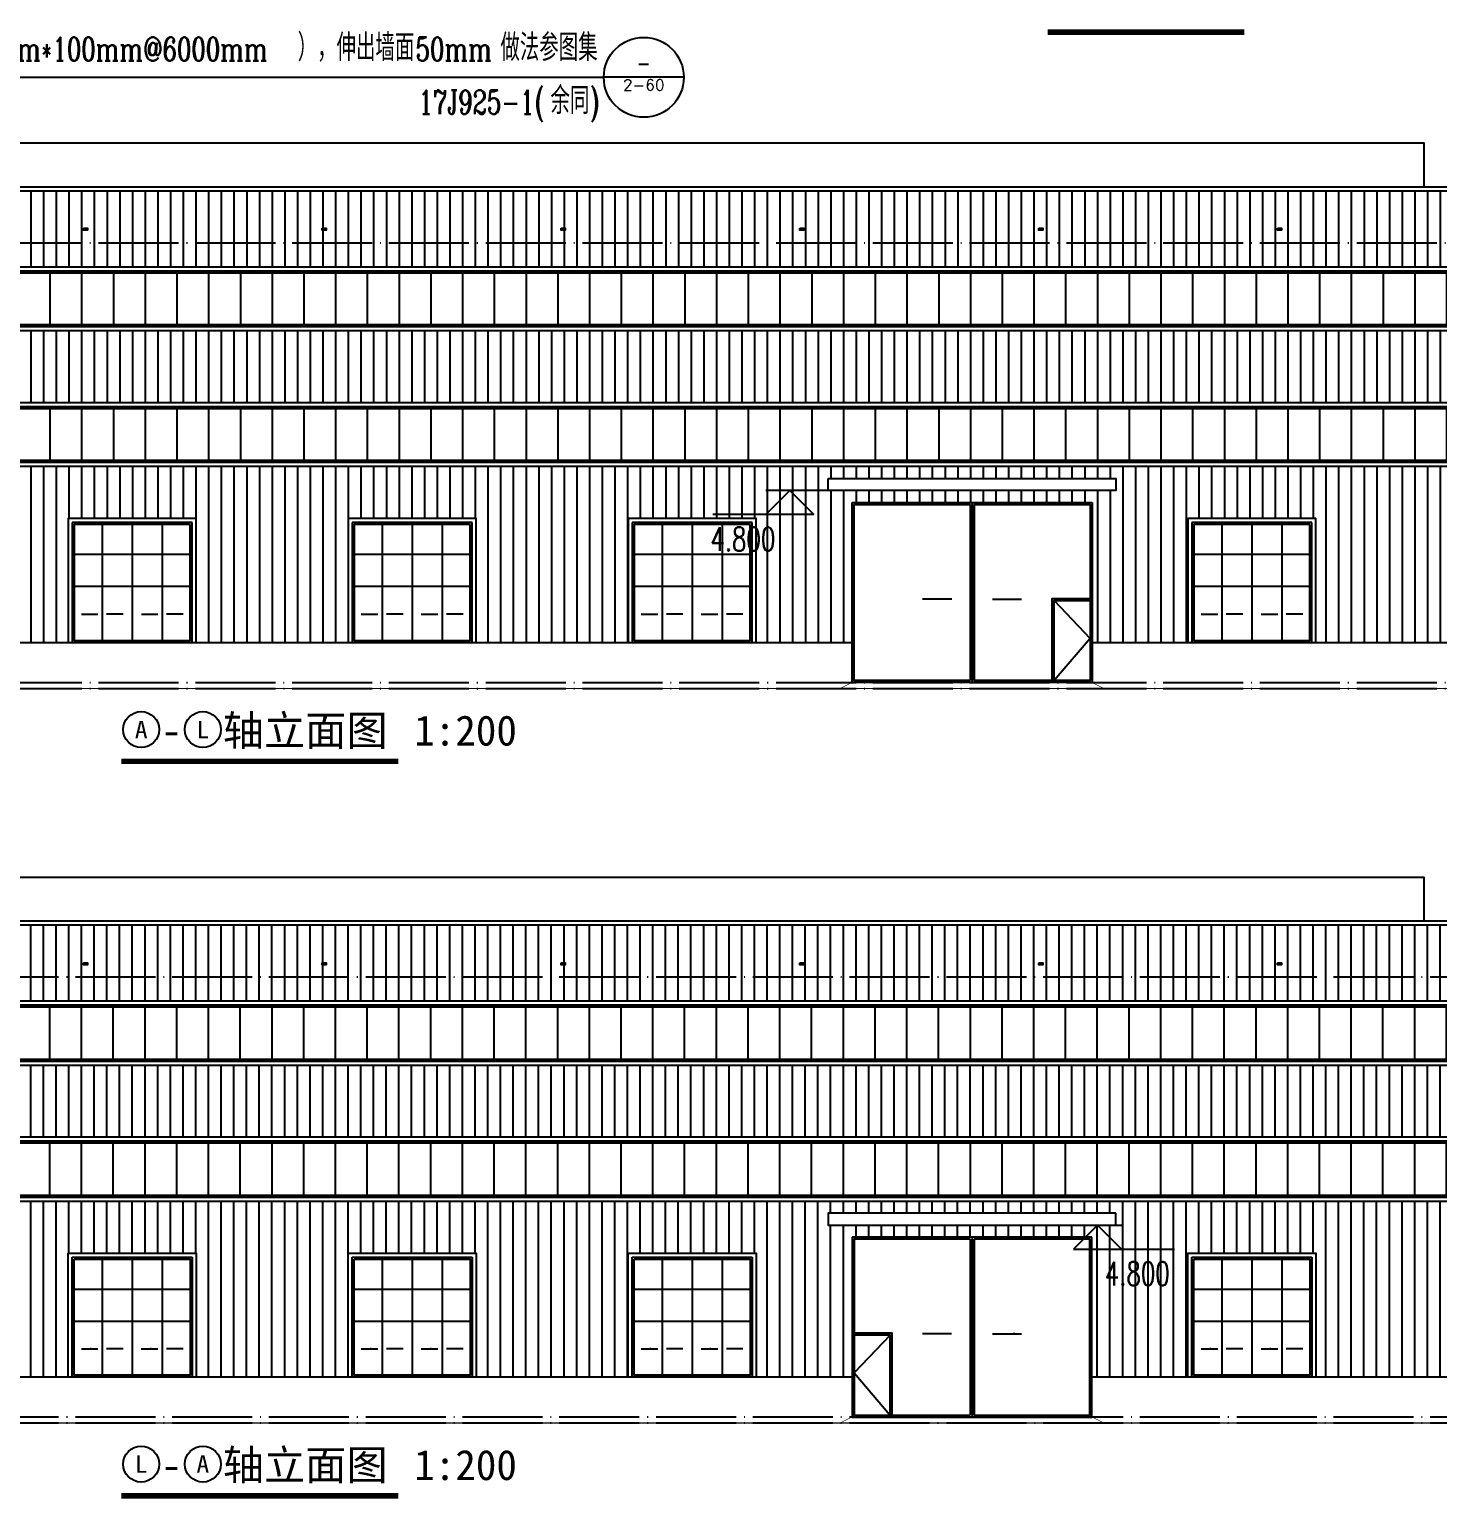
# Model space of a CAD drawing. Extents: x -21908402 to 2288787, y 79687 to 5079726.
# Drawn here: x 2139481 to 2174694, y 103927 to 140674 of the extents above; entities that cross this region are included whole.
import ezdxf
from ezdxf.enums import TextEntityAlignment as Align

# ---------------------------------------------------------------- set-up
doc = ezdxf.new("R2010")
doc.units = 0
doc.header["$LTSCALE"] = 1000
doc.linetypes.add('DOTE', pattern=[2.42, 2, -0.2, 0.02, -0.2])
doc.layers.get('0').update_dxf_attribs({"linetype": 'CONTINUOUS'})
for name, color, linetype in [('DIM_ELEV', 3, 'CONTINUOUS'), ('DIM_IDEN', 3, 'CONTINUOUS'), ('DIM_SYMB', 3, 'CONTINUOUS'), ('DOTE', 1, 'DOTE'), ('PUB_TEXT', 7, 'CONTINUOUS'), ('WINDOW', 94, 'CONTINUOUS'), ('填充', 8, 'CONTINUOUS')]:
    doc.layers.add(name, color=color, linetype=linetype)
doc.styles.add('_TCH_DIM', font='SIMPLEX', dxfattribs={"bigfont": 'GBCBIG'})
doc.styles.add('_TCH_DYN', font='')
doc.styles.add('_TCH_LABEL', font='COMPLEX', dxfattribs={"bigfont": 'GBCBIG'})
doc.styles.get('_TCH_DYN').set_extended_font_data('SimSun')

# ---------------------------------------------------------------- blocks, each defined once
blk = doc.blocks.new('HHGG')
at = {"layer": 'DIM_SYMB'}
for points in [[(2153849, 173678), (2153649, 173678), (2153649, 173704)], [(2154063, 173678), (2154263, 173678), (2154263, 173704)], [(2155349, 173678), (2155149, 173678), (2155149, 173704)], [(2155563, 173678), (2155763, 173678), (2155763, 173704)]]:
    blk.add_hatch(color=256, dxfattribs=at).paths.add_polyline_path(points)
for points in [[(2153434, 173678), (2153849, 173678)], [(2154478, 173678), (2154063, 173678)], [(2154934, 173678), (2155349, 173678)], [(2155978, 173678), (2155563, 173678)]]:
    blk.add_lwpolyline(points, dxfattribs=at)
at = {"layer": 'WINDOW'}
for p, q in [((2153206, 175969), (2156206, 175969)), ((2153206, 172969), (2153206, 175969)), ((2153956, 175969), (2153956, 172969)), ((2154706, 175969), (2154706, 172969)), ((2155456, 175969), (2155456, 172969)), ((2156206, 175969), (2156206, 172969)), ((2153206, 175169), (2156206, 175169)), ((2153206, 174369), (2156206, 174369)), ((2156206, 172969), (2153206, 172969))]:
    blk.add_line(p, q, dxfattribs=at)
blk.add_lwpolyline([(2153256, 175919), (2156156, 175919), (2156156, 173019), (2153256, 173019)], close=True, dxfattribs=at)
blk = doc.blocks.new('GGGGGGGGG')
at = {"layer": 'DIM_SYMB'}
for points in [[(2140700, 132967), (2140900, 132967), (2140900, 132993)], [(2143173, 132967), (2142973, 132967), (2142973, 132993)]]:
    blk.add_hatch(color=256, dxfattribs=at).paths.add_polyline_path(points)
blk.add_lwpolyline([(2143987, 132933), (2144887, 131985), (2143987, 130933)])
for points in [[(2141428, 132967), (2140700, 132967)], [(2142446, 132967), (2143173, 132967)]]:
    blk.add_lwpolyline(points, dxfattribs=at)
at = {"layer": 'WINDOW'}
for p, q in [((2138937, 135383), (2144937, 135383)), ((2138937, 130883), (2138937, 135383)), ((2141887, 135333), (2141887, 130933)), ((2141937, 135383), (2141937, 130883)), ((2141987, 135333), (2141987, 130933)), ((2144937, 135383), (2144937, 130883)), ((2144937, 130883), (2138937, 130883))]:
    blk.add_line(p, q, dxfattribs=at)
for points in [[(2141887, 130933), (2138987, 130933), (2138987, 135333), (2141887, 135333)], [(2141987, 135333), (2144887, 135333), (2144887, 130933), (2141987, 130933)]]:
    blk.add_lwpolyline(points, dxfattribs=at)
for points in [[(2144937, 130883), (2143937, 130883), (2143937, 132983), (2144937, 132983)], [(2144887, 130933), (2143987, 130933), (2143987, 132933), (2144887, 132933)]]:
    blk.add_lwpolyline(points, close=True, dxfattribs=at)

msp = doc.modelspace()

# ---------------------------------------------------------------- hatches: boundary and pattern name
at = {"layer": 'WINDOW'}
h = msp.add_hatch(dxfattribs=at)
h.set_pattern_fill('ANSI31', color=256, scale=500, angle=45, style=0)
h.set_pattern_definition([(90, (-181717.9, -16157.5), (-793.75, 2e-13), [])])
h.paths.add_polyline_path([(2112702, 134588.5), (2178402, 134588.5), (2178402, 133288.5), (2112702, 133288.5)])
h = msp.add_hatch(dxfattribs=at)
h.set_pattern_fill('ANSI31', color=256, scale=500, angle=45, style=0)
h.set_pattern_definition([(90, (-181717.9, -19557.5), (-793.75, 2e-13), [])])
h.paths.add_polyline_path([(2112702, 131188.5), (2178402, 131188.5), (2178402, 129888.5), (2112702, 129888.5)])
h = msp.add_hatch(dxfattribs=at)
h.set_pattern_fill('ANSI31', color=256, scale=500, angle=45, style=0)
h.set_pattern_definition([(90, (4472821.9, -34527.8), (793.75, 2e-13), [])])
h.paths.add_polyline_path([(2178402, 116218.2), (2112702, 116218.2), (2112702, 114918.2), (2178402, 114918.2)])
h = msp.add_hatch(dxfattribs=at)
h.set_pattern_fill('ANSI31', color=256, scale=500, angle=45, style=0)
h.set_pattern_definition([(90, (4472821.9, -37927.8), (793.75, 2e-13), [])])
h.paths.add_polyline_path([(2178402, 112818.2), (2112702, 112818.2), (2112702, 111518.2), (2178402, 111518.2)])
at = {"layer": '填充'}
h = msp.add_hatch(dxfattribs=at)
h.set_pattern_fill('ANSI31', color=256, scale=200, angle=45, style=0)
h.set_pattern_definition([(90, (-181717.88, -19557.5), (-317.5, 3e-14), [])])
h.paths.add_polyline_path([(2178552, 134738.5), (2178552, 133780.4), (2180452, 133780.4), (2180452, 136638.5), (2110652, 136638.5), (2110652, 133780.4), (2112552, 133780.4), (2112552, 134738.5)])
h.paths.add_polyline_path([(2112552, 133138.5), (2112552, 133780.4), (2110652, 133780.4), (2110652, 130579.2), (2112552, 130579.2), (2112552, 131338.5), (2178552, 131338.5), (2178552, 130579.2), (2180452, 130579.2), (2180452, 133780.4), (2178552, 133780.4), (2178552, 133138.5)])
h.paths.add_polyline_path([(2143652, 125338.5), (2147452, 125338.5), (2147452, 128438.5), (2150652, 128438.5), (2150652, 125338.5), (2154452, 125338.5), (2154452, 128438.5), (2157652, 128438.5), (2157652, 125338.5), (2160052, 125338.5), (2160052, 128838.5), (2166052, 128838.5), (2166052, 125338.5), (2168452, 125338.5), (2168452, 128438.5), (2171652, 128438.5), (2171652, 125338.5), (2175352, 125338.5), (2175352, 128438.5), (2178552, 128438.5), (2178552, 125338.5), (2180452, 125338.5), (2180452, 130579.2), (2178552, 130579.2), (2178552, 129738.5), (2112552, 129738.5), (2112552, 130579.2), (2110652, 130579.2), (2110652, 125338.5), (2112552, 125338.5), (2112552, 128438.5), (2115752, 128438.5), (2115752, 125338.5), (2119452, 125338.5), (2119452, 128438.5), (2122652, 128438.5), (2122652, 125338.5), (2125052, 125338.5), (2125052, 128838.5), (2131052, 128838.5), (2131052, 125338.5), (2133452, 125338.5), (2133452, 128438.5), (2136652, 128438.5), (2136652, 125338.5), (2140452, 125338.5), (2140452, 128438.5), (2143652, 128438.5)])
h.paths.add_polyline_path([(2131652, 129138.5), (2124452, 129138.5), (2124452, 129438.5), (2131652, 129438.5)], flags=16)
h.paths.add_polyline_path([(2159452, 129138.5), (2159452, 129438.5), (2166652, 129438.5), (2166652, 129138.5)], flags=16)
h = msp.add_hatch(dxfattribs=at)
h.set_pattern_fill('ANSI31', color=256, scale=200, angle=45, style=0)
h.set_pattern_definition([(90, (4472821.92, -37927.8), (317.5, 3e-14), [])])
h.paths.add_polyline_path([(2112552, 116368.2), (2112552, 115410.1), (2110652, 115410.1), (2110652, 118268.2), (2180452, 118268.2), (2180452, 115410.1), (2178552, 115410.1), (2178552, 116368.2)])
h.paths.add_polyline_path([(2178552, 114768.2), (2178552, 115410.1), (2180452, 115410.1), (2180452, 112209), (2178552, 112209), (2178552, 112968.2), (2112552, 112968.2), (2112552, 112209), (2110652, 112209), (2110652, 115410.1), (2112552, 115410.1), (2112552, 114768.2)])
h.paths.add_polyline_path([(2147452, 106968.2), (2143652, 106968.2), (2143652, 110068.2), (2140452, 110068.2), (2140452, 106968.2), (2136652, 106968.2), (2136652, 110068.2), (2133452, 110068.2), (2133452, 106968.2), (2131052, 106968.2), (2131052, 110468.2), (2125052, 110468.2), (2125052, 106968.2), (2122652, 106968.2), (2122652, 110068.2), (2119452, 110068.2), (2119452, 106968.2), (2115752, 106968.2), (2115752, 110068.2), (2112552, 110068.2), (2112552, 106968.2), (2110652, 106968.2), (2110652, 112209), (2112552, 112209), (2112552, 111368.2), (2178552, 111368.2), (2178552, 112209), (2180452, 112209), (2180452, 106968.2), (2178552, 106968.2), (2178552, 110068.2), (2175352, 110068.2), (2175352, 106968.2), (2171652, 106968.2), (2171652, 110068.2), (2168452, 110068.2), (2168452, 106968.2), (2166052, 106968.2), (2166052, 110468.2), (2160052, 110468.2), (2160052, 106968.2), (2157652, 106968.2), (2157652, 110068.2), (2154452, 110068.2), (2154452, 106968.2), (2150652, 106968.2), (2150652, 110068.2), (2147452, 110068.2)])
h.paths.add_polyline_path([(2159452, 110768.2), (2166652, 110768.2), (2166652, 111068.2), (2159452, 111068.2)], flags=16)
h.paths.add_polyline_path([(2131652, 110768.2), (2131652, 111068.2), (2124452, 111068.2), (2124452, 110768.2)], flags=16)

# ---------------------------------------------------------------- linework, layer by layer
for p, q in [((2110552, 136738.5), (2180552, 136738.5)), ((2131052, 125338.5), (2160052, 125338.5)), ((2166052, 125338.5), (2180552, 125338.5)), ((2180552, 118368.2), (2110552, 118368.2)), ((2160052, 106968.2), (2131052, 106968.2)), ((2180552, 106968.2), (2166052, 106968.2))]:
    msp.add_line(p, q)
for points in [[(2117552, 136738.5), (2117552, 137838.5), (2174352, 137838.5), (2174352, 136738.5)], [(2110552, 125338.5), (2110552, 136738.5), (2180552, 136738.5), (2180552, 125338.5)], [(2110652, 125338.5), (2110652, 136638.5), (2180452, 136638.5), (2180452, 125338.5)], [(2117552, 118368.2), (2117552, 119468.2), (2174352, 119468.2), (2174352, 118368.2)], [(2180552, 106968.2), (2180552, 118368.2), (2110552, 118368.2), (2110552, 106968.2)], [(2180452, 106968.2), (2180452, 118268.2), (2110652, 118268.2), (2110652, 106968.2)]]:
    msp.add_lwpolyline(points)
at = {"const_width": 30}
for points in [[(2110552, 136738.5), (2180552, 136738.5), (2180552, 124188.5), (2110552, 124188.5)], [(2180552, 118368.2), (2110552, 118368.2), (2110552, 105818.2), (2180552, 105818.2)]]:
    msp.add_lwpolyline(points, close=True, dxfattribs=at)
for points in [[(2140833.6, 135701.7), (2140933.6, 135701.7), (2140933.6, 135651.7), (2140833.6, 135651.7)], [(2146805.7, 135701.7), (2146905.7, 135701.7), (2146905.7, 135651.7), (2146805.7, 135651.7)], [(2152777.9, 135701.7), (2152877.9, 135701.7), (2152877.9, 135651.7), (2152777.9, 135651.7)], [(2158750, 135701.7), (2158850, 135701.7), (2158850, 135651.7), (2158750, 135651.7)], [(2164722.2, 135701.7), (2164822.2, 135701.7), (2164822.2, 135651.7), (2164722.2, 135651.7)], [(2170694.3, 135701.7), (2170794.3, 135701.7), (2170794.3, 135651.7), (2170694.3, 135651.7)], [(2159452, 129438.5), (2166652, 129438.5), (2166652, 129138.5), (2159452, 129138.5)], [(2140833.6, 117331.4), (2140933.6, 117331.4), (2140933.6, 117281.4), (2140833.6, 117281.4)], [(2146805.7, 117331.4), (2146905.7, 117331.4), (2146905.7, 117281.4), (2146805.7, 117281.4)], [(2152777.9, 117331.4), (2152877.9, 117331.4), (2152877.9, 117281.4), (2152777.9, 117281.4)], [(2158750, 117331.4), (2158850, 117331.4), (2158850, 117281.4), (2158750, 117281.4)], [(2164722.2, 117331.4), (2164822.2, 117331.4), (2164822.2, 117281.4), (2164722.2, 117281.4)], [(2170694.3, 117331.4), (2170794.3, 117331.4), (2170794.3, 117281.4), (2170694.3, 117281.4)], [(2166652, 111068.2), (2159452, 111068.2), (2159452, 110768.2), (2166652, 110768.2)]]:
    msp.add_lwpolyline(points, close=True)
at = {"color": 5}
for points in [[(2112552, 134738.5), (2178552, 134738.5), (2178552, 133138.5), (2112552, 133138.5)], [(2112552, 131338.5), (2178552, 131338.5), (2178552, 129738.5), (2112552, 129738.5)], [(2178552, 116368.2), (2112552, 116368.2), (2112552, 114768.2), (2178552, 114768.2)], [(2178552, 112968.2), (2112552, 112968.2), (2112552, 111368.2), (2178552, 111368.2)]]:
    msp.add_lwpolyline(points, close=True, dxfattribs=at)
for points in [[(2143652, 125338.5), (2143652, 128438.5), (2140452, 128438.5), (2140452, 125338.5)], [(2150652, 125338.5), (2150652, 128438.5), (2147452, 128438.5), (2147452, 125338.5)], [(2157652, 125338.5), (2157652, 128438.5), (2154452, 128438.5), (2154452, 125338.5)], [(2171652, 125338.5), (2171652, 128438.5), (2168452, 128438.5), (2168452, 125338.5)], [(2140452, 106968.2), (2140452, 110068.2), (2143652, 110068.2), (2143652, 106968.2)], [(2147452, 106968.2), (2147452, 110068.2), (2150652, 110068.2), (2150652, 106968.2)], [(2154452, 106968.2), (2154452, 110068.2), (2157652, 110068.2), (2157652, 106968.2)], [(2168452, 106968.2), (2168452, 110068.2), (2171652, 110068.2), (2171652, 106968.2)]]:
    msp.add_lwpolyline(points, dxfattribs=at)
for points, const_width in [([(2159752, 124188.5), (2160052, 124338.5), (2166052, 124338.5), (2166352, 124188.5)], 15), ([(2109052, 124188.5), (2182293.6, 124188.5)], 30), ([(2182052, 105818.2), (2108810.4, 105818.2)], 30), ([(2166352, 105818.2), (2166052, 105968.2), (2160052, 105968.2), (2159752, 105818.2)], 15)]:
    msp.add_lwpolyline(points, dxfattribs=dict(const_width=const_width))
at = {"layer": 'DIM_ELEV'}
for p, q in [((2158498, 129138.5), (2157898, 128538.5)), ((2159898, 129138.5), (2157898, 129138.5)), ((2158498, 129138.5), (2159098, 128538.5)), ((2159098, 128538.5), (2156571.2, 128538.5)), ((2164787.4, 110768.2), (2166787.4, 110768.2)), ((2166187.4, 110768.2), (2165587.4, 110168.2)), ((2166187.4, 110768.2), (2166787.4, 110168.2)), ((2165587.4, 110168.2), (2168114.2, 110168.2))]:
    msp.add_line(p, q, dxfattribs=at)
at = {"layer": 'DIM_IDEN'}
for p in [(2134911.4, 139475.4), (2155844.7, 139475.4)]:
    msp.add_line(p, (2153844.7, 139475.4), dxfattribs=at)
msp.add_circle((2154844.7, 139475.4), 1000, dxfattribs=at)
at = {"layer": 'DIM_SYMB', "const_width": 140}
for points in [[(2164941.7, 140604.5), (2169863.3, 140604.5)], [(2141777.4, 122367.7), (2148703.1, 122367.7)], [(2141777.4, 103997.4), (2148703.1, 103997.4)]]:
    msp.add_lwpolyline(points, dxfattribs=at)
at = {"layer": 'DOTE'}
for p, q in [((2109752, 135338.5), (2181352, 135338.5)), ((2109752, 124338.5), (2181352, 124338.5)), ((2109752, 124188.5), (2181352, 124188.5)), ((2181352, 116968.2), (2109752, 116968.2)), ((2181352, 105968.2), (2109752, 105968.2)), ((2181352, 105818.2), (2109752, 105818.2))]:
    msp.add_line(p, q, dxfattribs=at)
at = {"layer": 'PUB_TEXT'}
for centre in [(2142277.4, 123161.6), (2143817.4, 123161.6), (2142277.4, 104791.3), (2143817.4, 104791.3)]:
    msp.add_circle(centre, 450, dxfattribs=at)
at = {"layer": 'WINDOW'}
for points in [[(2112652, 134638.5), (2178452, 134638.5), (2178452, 133238.5), (2112652, 133238.5)], [(2112702, 134588.5), (2178402, 134588.5), (2178402, 133288.5), (2112702, 133288.5)], [(2112652, 131238.5), (2178452, 131238.5), (2178452, 129838.5), (2112652, 129838.5)], [(2112702, 131188.5), (2178402, 131188.5), (2178402, 129888.5), (2112702, 129888.5)], [(2178452, 116268.2), (2112652, 116268.2), (2112652, 114868.2), (2178452, 114868.2)], [(2178402, 116218.2), (2112702, 116218.2), (2112702, 114918.2), (2178402, 114918.2)], [(2178452, 112868.2), (2112652, 112868.2), (2112652, 111468.2), (2178452, 111468.2)], [(2178402, 112818.2), (2112702, 112818.2), (2112702, 111518.2), (2178402, 111518.2)]]:
    msp.add_lwpolyline(points, close=True, dxfattribs=at)

# ---------------------------------------------------------------- block references
for name, p in [('GGGGGGGGG', (21115.2, -6544.5)), ('HHGG', (-12654.2, -66001.1)), ('HHGG', (-5654.2, -66001.1)), ('HHGG', (1345.8, -66001.1)), ('HHGG', (15345.8, -66001.1))]:
    msp.add_blockref(name, p)
at = {"xscale": -1}
for name, p in [('HHGG', (4296758.3, -47630.8)), ('HHGG', (4303758.3, -47630.8)), ('HHGG', (4310758.3, -47630.8)), ('HHGG', (4324758.3, -47630.8)), ('GGGGGGGGG', (4304988.8, -24914.8))]:
    msp.add_blockref(name, p, dxfattribs=at)

# ---------------------------------------------------------------- texts
at = {"layer": 'PUB_TEXT', "width": 0.705882}
for s, style, p in [('(50mm*100mm@6000mm', '_TCH_LABEL', (2137610.3, 139883.8)), ('50mm', '_TCH_LABEL', (2149139.2, 139883.8)), ('17J925-1(', '_TCH_LABEL', (2149211.8, 138557.1)), (')', '_TCH_LABEL', (2153494.7, 138557.1)), ('4.800', '_TCH_DIM', (2156511.2, 127628.5)), ('4.800', '_TCH_DIM', (2166374.2, 109258.2))]:
    msp.add_text(s, height=595, dxfattribs=dict(at, style=style)).set_placement(p)
at = {"layer": 'PUB_TEXT'}
for s, height, style, p in [('），伸出墙面', 675.18, '_TCH_LABEL', (2146190.3, 139883.8)), ('做法参图集', 675.18, '_TCH_LABEL', (2151259.2, 139883.8)), ('余同', 675.18, '_TCH_LABEL', (2152511.8, 138557.1)), ('轴立面图', 755.27, '_TCH_DYN', (2144317.4, 122761.6)), ('1:200', 755.27, '_TCH_DYN', (2149103.1, 122761.6)), ('-', 755.3, '_TCH_DYN', (2142777.4, 122761.6)), ('轴立面图', 755.27, '_TCH_DYN', (2144317.4, 104391.3)), ('1:200', 755.27, '_TCH_DYN', (2149103.1, 104391.3)), ('-', 755.3, '_TCH_DYN', (2142777.4, 104391.3))]:
    msp.add_text(s, height=height, dxfattribs=dict(at, style=style)).set_placement(p)
for s, height, style, width, p, p2 in [('-', 522, '_TCH_LABEL', 0.777778, (2154670.7, 139579.8), (2155018.8, 139579.8)), ('A', 435.9, '_TCH_DYN', 1.022857, (2142118, 122943.7), (2142436.8, 122943.7)), ('L', 432.3, '_TCH_DYN', 1.046784, (2143655.6, 122945.4), (2143979.2, 122945.4)), ('L', 432.3, '_TCH_DYN', 1.046784, (2142115.6, 104575.2), (2142439.2, 104575.2)), ('A', 435.9, '_TCH_DYN', 1.022857, (2143658, 104573.4), (2143976.8, 104573.4))]:
    msp.add_text(s, height=height, dxfattribs=dict(at, style=style, width=width)).set_placement(p, p2, align=Align.FIT)
at = {"layer": 'PUB_TEXT', "style": '_TCH_LABEL'}
msp.add_text('2-60', height=272.78, dxfattribs=at).set_placement((2154325.2, 139148.1), (2155364.3, 139148.1), align=Align.FIT)

doc.saveas('drawing.dxf')
